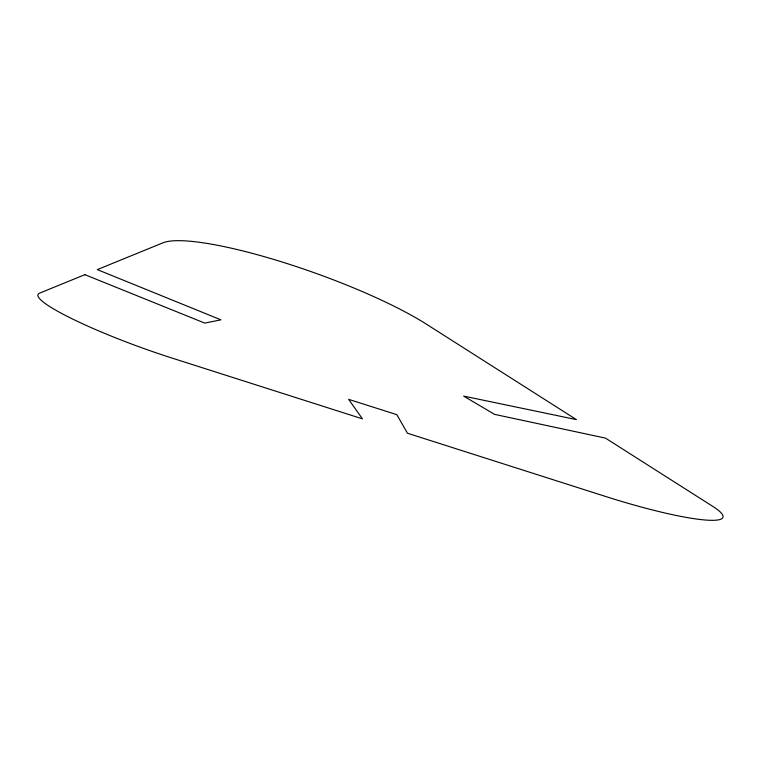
<?xml version="1.0" encoding="UTF-8"?>
<svg xmlns="http://www.w3.org/2000/svg" width="761" height="761" viewBox="0 0 761 761"><rect width="100%" height="100%" fill="white"/><g stroke="black" fill="none" stroke-linecap="round" stroke-linejoin="round"><path stroke-width="1.14" d="M84.88 274.673L39.829 293.052A113.541 14.459 20 0 0 172.5 358.222L362.445 418.854L348.662 399.354L396.823 414.659L407.477 433.228L605.946 496.581A117.584 15.876 17.7 0 0 712.791 506.398L605.48 438.117L494.564 414.365L463.649 396.101L576.381 419.606L426.398 324.167A156.471 28.461 19.7 0 0 280.048 261.356A156.471 28.461 19.7 0 0 162.921 242.835L97.313 269.603L220.937 319.848L204.747 323.092L84.88 274.673"/></g></svg>
